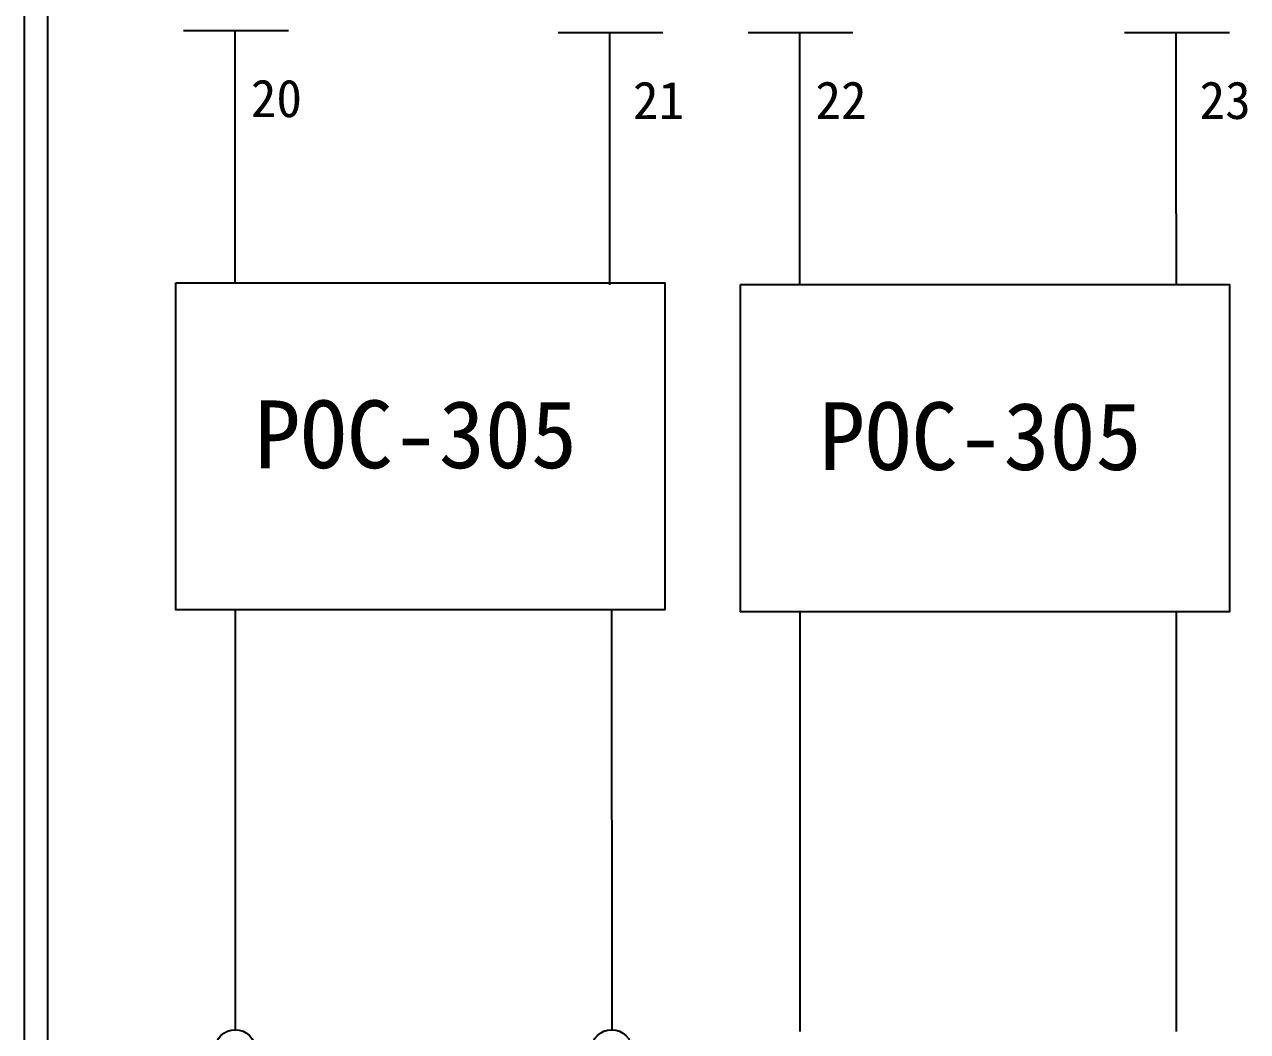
# Model space of a CAD drawing. Extents: x 10 to 297, y 3 to 207.
# Drawn here: x 10 to 75, y 60.9 to 114.4 of the extents above; entities that cross this region are included whole.
import ezdxf

# ---------------------------------------------------------------- set-up
doc = ezdxf.new("R2010")
doc.units = 0
doc.layers.get('0').update_dxf_attribs({"linetype": 'CONTINUOUS'})
doc.layers.add('圖框層', color=7, linetype='CONTINUOUS')
doc.layers.add('標尺寸層', color=3, linetype='CONTINUOUS')
doc.styles.add('STSL', font='KAIU.TTF')

msp = doc.modelspace()

# ---------------------------------------------------------------- linework, layer by layer
for p, q in [((21.181, 114.052), (21.181, 108.191)), ((41.078, 113.948), (41.078, 108.086)), ((51.181, 113.954), (51.181, 108.093)), ((71.181, 113.954), (71.181, 108.093)), ((21.181, 108.191), (21.184, 100.657)), ((41.078, 108.086), (41.081, 100.552)), ((51.181, 108.093), (51.184, 100.559)), ((71.181, 108.093), (71.184, 100.559)), ((21.191, 83.28), (21.199, 60.989)), ((41.191, 83.28), (41.199, 60.989)), ((51.191, 83.182), (51.199, 60.891)), ((71.191, 83.182), (71.199, 60.891))]:
    msp.add_line(p, q)
for centre in [(21.199, 59.918), (41.199, 59.918)]:
    msp.add_circle(centre, 1.071)
at = {"layer": '圖框層', "color": 7}
for p, q in [((10, 3), (10, 206.969)), ((11.25, 4.25), (11.25, 205.719))]:
    msp.add_line(p, q, dxfattribs=at)
at = {"layer": '標尺寸層', "color": 7}
for p, q in [((18.453, 114.052), (24.021, 114.052)), ((21.181, 114.052), (21.181, 108.191)), ((38.35, 113.948), (43.917, 113.948)), ((48.453, 113.954), (54.021, 113.954)), ((51.181, 113.954), (51.181, 108.093)), ((68.453, 113.954), (74.021, 113.954))]:
    msp.add_line(p, q, dxfattribs=at)
for points in [[(18.039, 100.657), (44.032, 100.657), (44.032, 83.28), (18.039, 83.28)], [(48.039, 100.559), (74.032, 100.559), (74.032, 83.182), (48.039, 83.182)]]:
    msp.add_lwpolyline(points, close=True, dxfattribs=at)

# ---------------------------------------------------------------- texts
at = {"layer": '圖框層', "color": 4, "style": 'STSL'}
for s, height, p in [('20', 2, (22.025, 109.456)), ('21', 2, (42.331, 109.351)), ('22', 2, (52.026, 109.358)), ('23', 2, (72.434, 109.358)), ('POC-305', 3.6, (22.219, 90.811)), ('POC-305', 3.6, (52.219, 90.713))]:
    msp.add_text(s, height=height, dxfattribs=at).set_placement(p)

doc.saveas('drawing.dxf')
